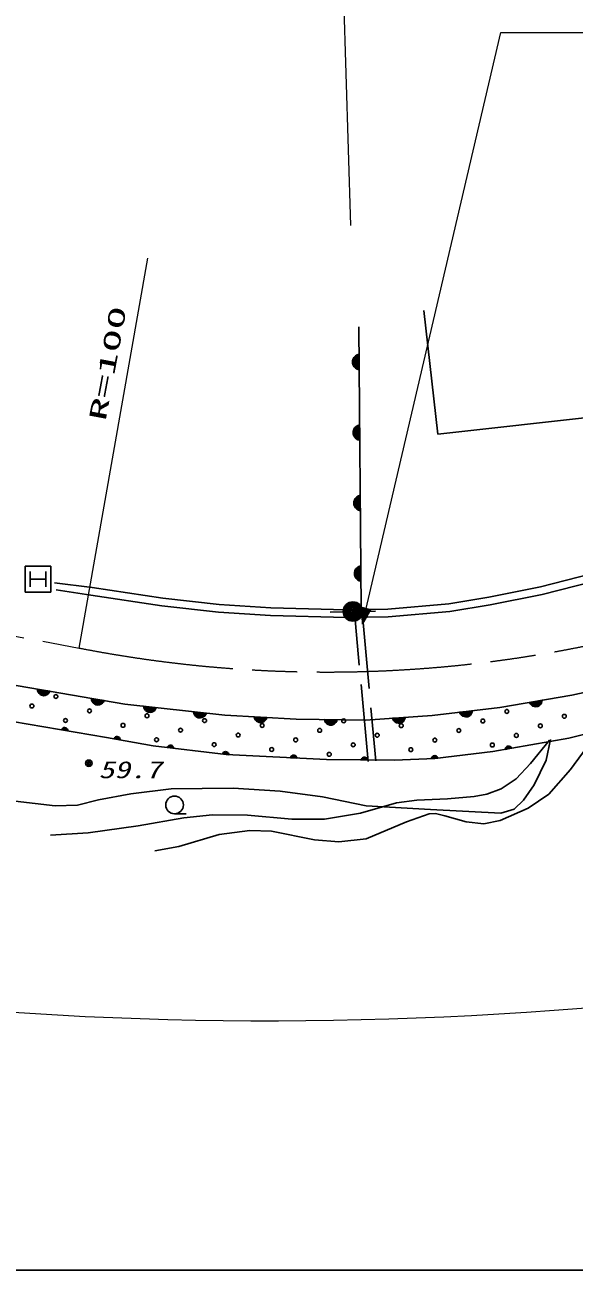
# Model space of a CAD drawing. Units: millimetres, scale not verified. Extents: x 40000 to 680000, y 20000 to 380000.
# Drawn here: x 395596 to 438117, y 205000 to 301449 of the extents above; entities that cross this region are included whole.
import ezdxf
from ezdxf.enums import TextEntityAlignment as Align

# ---------------------------------------------------------------- set-up
doc = ezdxf.new("R2010")
doc.units = ezdxf.units.MM
doc.header["$LTSCALE"] = 1000
doc.linetypes.add('CHAIN', pattern=[18.5, 12, -1.5, 3.5, -1.5])
doc.linetypes.add('DASHED', pattern=[7.5, 6, -1.5])
for name, color, linetype, lineweight in [('M-BGD', 7, 'Continuous', 25), ('M-BMK', 2, 'CHAIN', 13), ('M-STR-HTXT', 7, 'Continuous', 13), ('M-STR-STRC', 7, 'Continuous', 25), ('M-TTL-BAND', 7, 'Continuous', 25)]:
    doc.layers.add(name, color=color, linetype=linetype, lineweight=lineweight)
doc.styles.add('ＭＳ ゴシック', font='')
doc.styles.get('ＭＳ ゴシック').set_extended_font_data('MS Gothic')

msp = doc.modelspace()

# ---------------------------------------------------------------- linework, layer by layer
at = {"layer": 'M-BGD'}
for p, q in [((426490, 279321), (427560, 269741)), ((421634, 256218), (421438, 278070)), ((421195, 275816), (421314, 275889)), ((421314, 275889), (421457, 275938)), ((421324, 274809), (421314, 275865)), ((421386, 275890), (421396, 274786)), ((421457, 275938), (421468, 274738)), ((420958, 275430), (421005, 275574)), ((420960, 275238), (420958, 275430)), ((421009, 275094), (420960, 275238)), ((421005, 275574), (421076, 275695)), ((421082, 274975), (421009, 275094)), ((421033, 275094), (421029, 275574)), ((421076, 275695), (421195, 275816)), ((421203, 274856), (421082, 274975)), ((421100, 275695), (421106, 274975)), ((421179, 274904), (421171, 275768)), ((421242, 275840), (421251, 274832)), ((421324, 274785), (421203, 274856)), ((421468, 274738), (421324, 274785)), ((451319, 272393), (427560, 269741)), ((421007, 269967), (421054, 270111)), ((421054, 270111), (421124, 270232)), ((421082, 269631), (421078, 270111)), ((421124, 270232), (421243, 270353)), ((421148, 270232), (421155, 269512)), ((421228, 269441), (421220, 270305)), ((421243, 270353), (421363, 270426)), ((421291, 270377), (421300, 269369)), ((421363, 270426), (421506, 270475)), ((421372, 269346), (421363, 270402)), ((421435, 270427), (421445, 269323)), ((421506, 270475), (421517, 269275)), ((421009, 269775), (421007, 269967)), ((421058, 269631), (421009, 269775)), ((421131, 269512), (421058, 269631)), ((421252, 269393), (421131, 269512)), ((421373, 269322), (421252, 269393)), ((421517, 269275), (421373, 269322)), ((421056, 264504), (421102, 264648)), ((421057, 264312), (421056, 264504)), ((421107, 264168), (421057, 264312)), ((421102, 264648), (421173, 264769)), ((421131, 264169), (421126, 264649)), ((421173, 264769), (421292, 264890)), ((421197, 264769), (421204, 264049)), ((421276, 263978), (421269, 264842)), ((421292, 264890), (421412, 264963)), ((421340, 264915), (421349, 263907)), ((421412, 264963), (421555, 265012)), ((421421, 263883), (421412, 264939)), ((421484, 264964), (421493, 263860)), ((421555, 265012), (421566, 263812)), ((421180, 264049), (421107, 264168)), ((421301, 263930), (421180, 264049)), ((421421, 263859), (421301, 263930)), ((421566, 263812), (421421, 263859)), ((421341, 259427), (421460, 259500)), ((421389, 259452), (421398, 258444)), ((421460, 259500), (421604, 259550)), ((421470, 258420), (421461, 259476)), ((421532, 259501), (421542, 258397)), ((421604, 259550), (421615, 258350)), ((421104, 259041), (421151, 259186)), ((421106, 258849), (421104, 259041)), ((421155, 258705), (421106, 258849)), ((421151, 259186), (421222, 259306)), ((421229, 258586), (421155, 258705)), ((421179, 258706), (421175, 259186)), ((421222, 259306), (421341, 259427)), ((421350, 258467), (421229, 258586)), ((421246, 259306), (421253, 258586)), ((421325, 258515), (421317, 259379)), ((435512, 257927), (439440, 258922)), ((397874, 258227), (400790, 257862)), ((398023, 257682), (400702, 257268)), ((400790, 257862), (406285, 257050)), ((421470, 258396), (421350, 258467)), ((421615, 258350), (421470, 258396)), ((431524, 257116), (435512, 257927)), ((406285, 257050), (410639, 256553)), ((423688, 256188), (428418, 256609)), ((428418, 256609), (431524, 257116)), ((410639, 256553), (414648, 256304)), ((414648, 256304), (420461, 256141)), ((420241, 255993), (419242, 255966)), ((420461, 256141), (423688, 256188)), ((421741, 256018), (422741, 256026)), ((390750, 251011), (403332, 248830)), ((396567, 249881), (396548, 250006)), ((396548, 250006), (397534, 249835)), ((396609, 249772), (396567, 249881)), ((396578, 249940), (397484, 249783)), ((397454, 249727), (396587, 249878)), ((396597, 249815), (397424, 249672)), ((397534, 249835), (397474, 249724)), ((437938, 249525), (443115, 250696)), ((396691, 249657), (396609, 249772)), ((397355, 249623), (396645, 249746)), ((396779, 249580), (396691, 249657)), ((396694, 249676), (397286, 249574)), ((396891, 249520), (396779, 249580)), ((397177, 249532), (396783, 249600)), ((397048, 249493), (396891, 249520)), ((397173, 249512), (397048, 249493)), ((397282, 249554), (397173, 249512)), ((397398, 249636), (397282, 249554)), ((397474, 249724), (397398, 249636)), ((400761, 249154), (400742, 249279)), ((400742, 249279), (401728, 249108)), ((400803, 249045), (400761, 249154)), ((400772, 249213), (401678, 249056)), ((401648, 249000), (400781, 249150)), ((400790, 249088), (401618, 248944)), ((400885, 248929), (400803, 249045)), ((401549, 248896), (400839, 249019)), ((400973, 248853), (400885, 248929)), ((400888, 248949), (401479, 248847)), ((401084, 248793), (400973, 248853)), ((401371, 248805), (400976, 248873)), ((401592, 248908), (401476, 248827)), ((401668, 248997), (401592, 248908)), ((401728, 249108), (401668, 248997)), ((432366, 248589), (437938, 249525)), ((434659, 248974), (435645, 249140)), ((434718, 248862), (434659, 248974)), ((434708, 248922), (435616, 249074)), ((434794, 248774), (434718, 248862)), ((435606, 249012), (434738, 248866)), ((434768, 248810), (435596, 248949)), ((435547, 248880), (434837, 248761)), ((435583, 248906), (435501, 248791)), ((435626, 249015), (435583, 248906)), ((435645, 249140), (435626, 249015)), ((387020, 248787), (401921, 246264)), ((401242, 248766), (401084, 248793)), ((401367, 248785), (401242, 248766)), ((401476, 248827), (401367, 248785)), ((403332, 248830), (411087, 247981)), ((404800, 248549), (404774, 248672)), ((404774, 248672), (405768, 248563)), ((404849, 248443), (404800, 248549)), ((404807, 248608), (405721, 248508)), ((405695, 248451), (404820, 248546)), ((404834, 248485), (405669, 248393)), ((404938, 248332), (404849, 248443)), ((405602, 248340), (404887, 248418)), ((405031, 248262), (404938, 248332)), ((404940, 248352), (405536, 248287)), ((405145, 248209), (405031, 248262)), ((405430, 248238), (405033, 248282)), ((405305, 248192), (405145, 248209)), ((405428, 248218), (405305, 248192)), ((405534, 248267), (405428, 248218)), ((405644, 248356), (405534, 248267)), ((405715, 248449), (405644, 248356)), ((405768, 248563), (405715, 248449)), ((408678, 248124), (408651, 248248)), ((408651, 248248), (409645, 248139)), ((408727, 248018), (408678, 248124)), ((408684, 248184), (409599, 248084)), ((409573, 248026), (408698, 248122)), ((408711, 248060), (409546, 247969)), ((408815, 247908), (408727, 248018)), ((409480, 247916), (408764, 247994)), ((408908, 247838), (408815, 247908)), ((408817, 247928), (409414, 247863)), ((409522, 247931), (409412, 247843)), ((409593, 248024), (409522, 247931)), ((409645, 248139), (409593, 248024)), ((411087, 247981), (416592, 247669)), ((421972, 247606), (427133, 247950)), ((427133, 247950), (432366, 248589)), ((429253, 248209), (430246, 248330)), ((429307, 248095), (429253, 248209)), ((429300, 248154), (430213, 248266)), ((429379, 248003), (429307, 248095)), ((430201, 248204), (429327, 248097)), ((429354, 248040), (430188, 248142)), ((429490, 247915), (429379, 248003)), ((430136, 248075), (429421, 247988)), ((429488, 247935), (430084, 248008)), ((429597, 247868), (429490, 247915)), ((429992, 247936), (429595, 247888)), ((429994, 247917), (429880, 247862)), ((430086, 247988), (429994, 247917)), ((430173, 248100), (430086, 247988)), ((430221, 248206), (430173, 248100)), ((430246, 248330), (430221, 248206)), ((434909, 248692), (434794, 248774)), ((434906, 248711), (435498, 248811)), ((435018, 248649), (434909, 248692)), ((435409, 248735), (435014, 248669)), ((435143, 248630), (435018, 248649)), ((435301, 248656), (435143, 248630)), ((435412, 248715), (435301, 248656)), ((435501, 248791), (435412, 248715)), ((398427, 246855), (398457, 246911)), ((398457, 246911), (398495, 246955)), ((398894, 246857), (398480, 246928)), ((398495, 246955), (398552, 246996)), ((398516, 246962), (398871, 246902)), ((398552, 246996), (398607, 247018)), ((398838, 246948), (398562, 246995)), ((398607, 247018), (398669, 247027)), ((398626, 247014), (398784, 246988)), ((398669, 247027), (398748, 247014)), ((398748, 247014), (398804, 246984)), ((398804, 246984), (398848, 246946)), ((398848, 246946), (398889, 246889)), ((409023, 247785), (408908, 247838)), ((409308, 247814), (408910, 247857)), ((409182, 247767), (409023, 247785)), ((409306, 247794), (409182, 247767)), ((409412, 247843), (409306, 247794)), ((413373, 247731), (413340, 247853)), ((413340, 247853), (414339, 247797)), ((413428, 247628), (413373, 247731)), ((413377, 247791), (414295, 247739)), ((414272, 247680), (413393, 247730)), ((413410, 247669), (414249, 247621)), ((413522, 247523), (413428, 247628)), ((414185, 247565), (413466, 247606)), ((413618, 247457), (413522, 247523)), ((413523, 247542), (414122, 247508)), ((413736, 247410), (413618, 247457)), ((414019, 247454), (413619, 247477)), ((413896, 247401), (413736, 247410)), ((414018, 247434), (413896, 247401)), ((414121, 247488), (414018, 247434)), ((414226, 247583), (414121, 247488)), ((414292, 247679), (414226, 247583)), ((414339, 247797), (414292, 247679)), ((416592, 247669), (421972, 247606)), ((418821, 247523), (418782, 247643)), ((418782, 247643), (419782, 247632)), ((418821, 247583), (419741, 247572)), ((418879, 247422), (418821, 247523)), ((419721, 247512), (418841, 247522)), ((418860, 247462), (419700, 247452)), ((418978, 247321), (418879, 247422)), ((419639, 247393), (418919, 247402)), ((418978, 247341), (419578, 247334)), ((419078, 247260), (418978, 247321)), ((419478, 247275), (419078, 247280)), ((419197, 247218), (419078, 247260)), ((419357, 247216), (419197, 247218)), ((419478, 247255), (419357, 247216)), ((419578, 247314), (419478, 247255)), ((419679, 247413), (419578, 247314)), ((419741, 247512), (419679, 247413)), ((419782, 247632), (419741, 247512)), ((424053, 247745), (425051, 247811)), ((424101, 247628), (424053, 247745)), ((424097, 247688), (425015, 247749)), ((424168, 247532), (424101, 247628)), ((424999, 247688), (424121, 247629)), ((424145, 247571), (424983, 247626)), ((424274, 247439), (424168, 247532)), ((424928, 247563), (424209, 247515)), ((424273, 247459), (424872, 247499)), ((424378, 247386), (424274, 247439)), ((424776, 247432), (424377, 247406)), ((424500, 247354), (424378, 247386)), ((424660, 247364), (424500, 247354)), ((424777, 247412), (424660, 247364)), ((424873, 247479), (424777, 247412)), ((424966, 247585), (424873, 247479)), ((425019, 247689), (424966, 247585)), ((425051, 247811), (425019, 247689)), ((429721, 247843), (429597, 247868)), ((429880, 247862), (429721, 247843)), ((437719, 246213), (443095, 247516)), ((398920, 246772), (398427, 246855)), ((398453, 246891), (398907, 246815)), ((398889, 246889), (398910, 246834)), ((398910, 246834), (398920, 246772)), ((401921, 246264), (405530, 245601)), ((402494, 246158), (402525, 246214)), ((402986, 246068), (402494, 246158)), ((402521, 246194), (402974, 246111)), ((402525, 246214), (402563, 246258)), ((402961, 246154), (402548, 246230)), ((402563, 246258), (402621, 246298)), ((402585, 246264), (402939, 246199)), ((402621, 246298), (402676, 246318)), ((402907, 246245), (402631, 246296)), ((402676, 246318), (402739, 246327)), ((402696, 246315), (402853, 246286)), ((402739, 246327), (402817, 246313)), ((402817, 246313), (402873, 246282)), ((402873, 246282), (402917, 246243)), ((402917, 246243), (402957, 246185)), ((402957, 246185), (402977, 246131)), ((402977, 246131), (402986, 246068)), ((431815, 245162), (437719, 246213)), ((434745, 244246), (436214, 246052)), ((437830, 243776), (440063, 246784)), ((405530, 245601), (411182, 244944)), ((406617, 245475), (406644, 245532)), ((407114, 245417), (406617, 245475)), ((406642, 245512), (407099, 245459)), ((406644, 245532), (406680, 245578)), ((407084, 245501), (406666, 245549)), ((406680, 245578), (406735, 245622)), ((406701, 245586), (407058, 245544)), ((406735, 245622), (406788, 245646)), ((407023, 245589), (406745, 245621)), ((406788, 245646), (406850, 245659)), ((406808, 245644), (406967, 245625)), ((406850, 245659), (406930, 245650)), ((406930, 245650), (406987, 245623)), ((406987, 245623), (407033, 245587)), ((407033, 245587), (407077, 245532)), ((407077, 245532), (407101, 245479)), ((407101, 245479), (407114, 245417)), ((410890, 244978), (410917, 245036)), ((410915, 245016), (411372, 244963)), ((410917, 245036), (410953, 245082)), ((411356, 245005), (410939, 245053)), ((410953, 245082), (411008, 245126)), ((410974, 245089), (411331, 245048)), ((411008, 245126), (411061, 245150)), ((411296, 245092), (411018, 245125)), ((411061, 245150), (411123, 245163)), ((411081, 245147), (411240, 245129)), ((411123, 245163), (411202, 245154)), ((411202, 245154), (411260, 245127)), ((411260, 245127), (411306, 245091)), ((411306, 245091), (411350, 245036)), ((411350, 245036), (411374, 244983)), ((411374, 244983), (411387, 244921)), ((427345, 244639), (431815, 245162)), ((433281, 245423), (432789, 245336)), ((432789, 245336), (432798, 245398)), ((432798, 245398), (432819, 245453)), ((432802, 245379), (433255, 245459)), ((433228, 245495), (432814, 245421)), ((432819, 245453), (432859, 245511)), ((432837, 245466), (433191, 245529)), ((432859, 245511), (432903, 245549)), ((433145, 245562), (432869, 245513)), ((432903, 245549), (432959, 245579)), ((432923, 245553), (433081, 245581)), ((432959, 245579), (433038, 245593)), ((433038, 245593), (433100, 245584)), ((433100, 245584), (433155, 245563)), ((433155, 245563), (433213, 245523)), ((433213, 245523), (433251, 245479)), ((433251, 245479), (433281, 245423)), ((411387, 244921), (410890, 244978)), ((411182, 244944), (418947, 244547)), ((416155, 244690), (416178, 244749)), ((416654, 244665), (416155, 244690)), ((416177, 244729), (416636, 244706)), ((416178, 244749), (416210, 244797)), ((416618, 244747), (416199, 244768)), ((416210, 244797), (416263, 244845)), ((416231, 244806), (416590, 244788)), ((416263, 244845), (416314, 244872)), ((416553, 244830), (416273, 244844)), ((416314, 244872), (416375, 244889)), ((416334, 244871), (416494, 244863)), ((416375, 244889), (416455, 244885)), ((416455, 244885), (416514, 244862)), ((416514, 244862), (416563, 244829)), ((416563, 244829), (416610, 244777)), ((416610, 244777), (416637, 244726)), ((416637, 244726), (416654, 244665)), ((418947, 244547), (424218, 244489)), ((421632, 244517), (421652, 244577)), ((422132, 244512), (421632, 244517)), ((421652, 244577), (421683, 244627)), ((421652, 244557), (422112, 244552)), ((422092, 244592), (421672, 244597)), ((421683, 244627), (421733, 244676)), ((421703, 244637), (422063, 244633)), ((421733, 244676), (421784, 244706)), ((422023, 244673), (421743, 244676)), ((421784, 244706), (421844, 244725)), ((421804, 244705), (421964, 244704)), ((421844, 244725), (421924, 244724)), ((421924, 244724), (421984, 244703)), ((421984, 244703), (422033, 244673)), ((422033, 244673), (422083, 244622)), ((422083, 244622), (422112, 244572)), ((422112, 244572), (422132, 244512)), ((424218, 244489), (427345, 244639)), ((427064, 244625), (427081, 244686)), ((427563, 244649), (427064, 244625)), ((427081, 244686), (427108, 244737)), ((427082, 244666), (427541, 244688)), ((427519, 244727), (427100, 244707)), ((427108, 244737), (427156, 244790)), ((427128, 244748), (427487, 244766)), ((427156, 244790), (427204, 244822)), ((427446, 244804), (427166, 244790)), ((427204, 244822), (427263, 244845)), ((427224, 244823), (427384, 244831)), ((427263, 244845), (427343, 244849)), ((427343, 244849), (427404, 244832)), ((427404, 244832), (427456, 244804)), ((427456, 244804), (427508, 244757)), ((427508, 244757), (427540, 244708)), ((427540, 244708), (427563, 244649)), ((433626, 243055), (434745, 244246)), ((432474, 242281), (433626, 243055)), ((436155, 241853), (437830, 243776)), ((431363, 241864), (432474, 242281)), ((421586, 240384), (424378, 241198)), ((424378, 241198), (425944, 241408)), ((425944, 241408), (428306, 241507)), ((428306, 241507), (430390, 241686)), ((430390, 241686), (431363, 241864)), ((434574, 240767), (436155, 241853)), ((407180, 240345), (408080, 240345)), ((407901, 240035), (410111, 240268)), ((410111, 240268), (412824, 240229)), ((412824, 240229), (416275, 239919)), ((418795, 239919), (421586, 240384)), ((425140, 239710), (426908, 240331)), ((426908, 240331), (427378, 240364)), ((427378, 240364), (428122, 240178)), ((428122, 240178), (429766, 239713)), ((432403, 239837), (434574, 240767)), ((400496, 238872), (404373, 239415)), ((404373, 239415), (407901, 240035)), ((416275, 239919), (418795, 239919)), ((422007, 238408), (425140, 239710)), ((429766, 239713), (431131, 239558)), ((431131, 239558), (432403, 239837)), ((397588, 238678), (400496, 238872)), ((407523, 237818), (410624, 238749)), ((410624, 238749), (413013, 239059)), ((413013, 239059), (414687, 238997)), ((414687, 238997), (418006, 238315)), ((418006, 238315), (419898, 238159)), ((419898, 238159), (422007, 238408)), ((405662, 237477), (407523, 237818))]:
    msp.add_line(p, q, dxfattribs=at)
at = {"layer": 'M-BGD', "linetype": 'DASHED'}
for p, q in [((435646, 257342), (439599, 258343)), ((400702, 257268), (406207, 256455)), ((431632, 256526), (435646, 257342)), ((406207, 256455), (410586, 255955)), ((410586, 255955), (414621, 255704)), ((414621, 255704), (420457, 255541)), ((422162, 244393), (421115, 255961)), ((421713, 256015), (422759, 244447)), ((423719, 255588), (428493, 256013)), ((428493, 256013), (431632, 256526)), ((420457, 255541), (423719, 255588)), ((435967, 244491), (436280, 246094)), ((435029, 242576), (435967, 244491)), ((403799, 241897), (406926, 242272)), ((406926, 242272), (411711, 242334)), ((411711, 242334), (415361, 242098)), ((415361, 242098), (418629, 241647)), ((434208, 241403), (435029, 242576)), ((394846, 241312), (397935, 240964)), ((399671, 241021), (401297, 241428)), ((401297, 241428), (403799, 241897)), ((418629, 241647), (422006, 240959)), ((433465, 240699), (434208, 241403)), ((397935, 240964), (399671, 241021)), ((422006, 240959), (427010, 240678)), ((427010, 240678), (432451, 240396)), ((432451, 240396), (433465, 240699))]:
    msp.add_line(p, q, dxfattribs=at)
at = {"layer": 'M-BGD'}
for centre, radius in [((420991, 256012), 750), ((420991, 256012), 660), ((420991, 256012), 570), ((420991, 256012), 480), ((420991, 256012), 390), ((420991, 256012), 300), ((420991, 256012), 210), ((420991, 256012), 120), ((420991, 256012), 30), ((396137, 248691), 150), ((397995, 249431), 150), ((400593, 248314), 150), ((405050, 247937), 150), ((432906, 248273), 150), ((437362, 247896), 150), ((398735, 247573), 150), ((403192, 247196), 150), ((407648, 246819), 150), ((409506, 247560), 150), ((413963, 247183), 150), ((418419, 246805), 150), ((420277, 247546), 150), ((424733, 247169), 150), ((429190, 246792), 150), ((431048, 247532), 150), ((435504, 247155), 150), ((405790, 246079), 150), ((412105, 246442), 150), ((416561, 246065), 150), ((422875, 246428), 150), ((427332, 246051), 150), ((433646, 246415), 150), ((410247, 245702), 150), ((414703, 245325), 150), ((419160, 244947), 150), ((421017, 245688), 150), ((425474, 245311), 150), ((431788, 245674), 150), ((400546, 244259), 250), ((400546, 244259), 150), ((400546, 244259), 50), ((407180, 241029), 684)]:
    msp.add_circle(centre, radius, dxfattribs=at)
at = {"layer": 'M-BMK'}
msp.add_line((365518, 259540), (399807, 253180), dxfattribs=at)
msp.add_arc((418982, 351330), 100005, 258.94601, 290.97239, dxfattribs=at)
at = {"layer": 'M-STR-HTXT'}
for p, q in [((420824, 285904), (420192, 307278)), ((421742, 255039), (432448, 300850)), ((432448, 300850), (462304, 300850)), ((399807, 253180), (405119, 283375)), ((421742, 255039), (421686, 256336)), ((421686, 256336), (422368, 256177)), ((422368, 256177), (421742, 255039)), ((421822, 255380), (421772, 256265)), ((421772, 256265), (422259, 256151)), ((422259, 256151), (421822, 255380)), ((421867, 255575), (421858, 256193)), ((421858, 256193), (422150, 256125)), ((422150, 256125), (421867, 255575)), ((421936, 255867), (421944, 256122)), ((422041, 256099), (421936, 255867)), ((421944, 256122), (422041, 256099))]:
    msp.add_line(p, q, dxfattribs=at)
msp.add_arc((414541, 524330), 300016, 259.49258, 285.66275, dxfattribs=at)
at = {"layer": 'M-STR-STRC'}
for p, q in [((395612, 257517), (395612, 259517)), ((395612, 259517), (397612, 259517)), ((397612, 259517), (397612, 257517)), ((396012, 259117), (396012, 257917)), ((396012, 258517), (397212, 258517)), ((397212, 259117), (397212, 257917)), ((397612, 257517), (395612, 257517))]:
    msp.add_line(p, q, dxfattribs=at)
at = {"layer": 'M-TTL-BAND'}
msp.add_line((40000, 205000), (579000, 205000), dxfattribs=at)

# ---------------------------------------------------------------- texts
at = {"layer": 'M-BGD', "style": 'ＭＳ ゴシック', "oblique": 15, "width": 1.35}
msp.add_text('59.7', height=1320, dxfattribs=at).set_placement((401312, 242703), align=Align.BOTTOM_LEFT)
at = {"layer": 'M-STR-HTXT', "style": 'ＭＳ ゴシック', "width": 2}
msp.add_text('R=100', height=1320, rotation=79.4, dxfattribs=at).set_placement((402221, 270623), align=Align.BOTTOM_LEFT)

doc.saveas('drawing.dxf')
